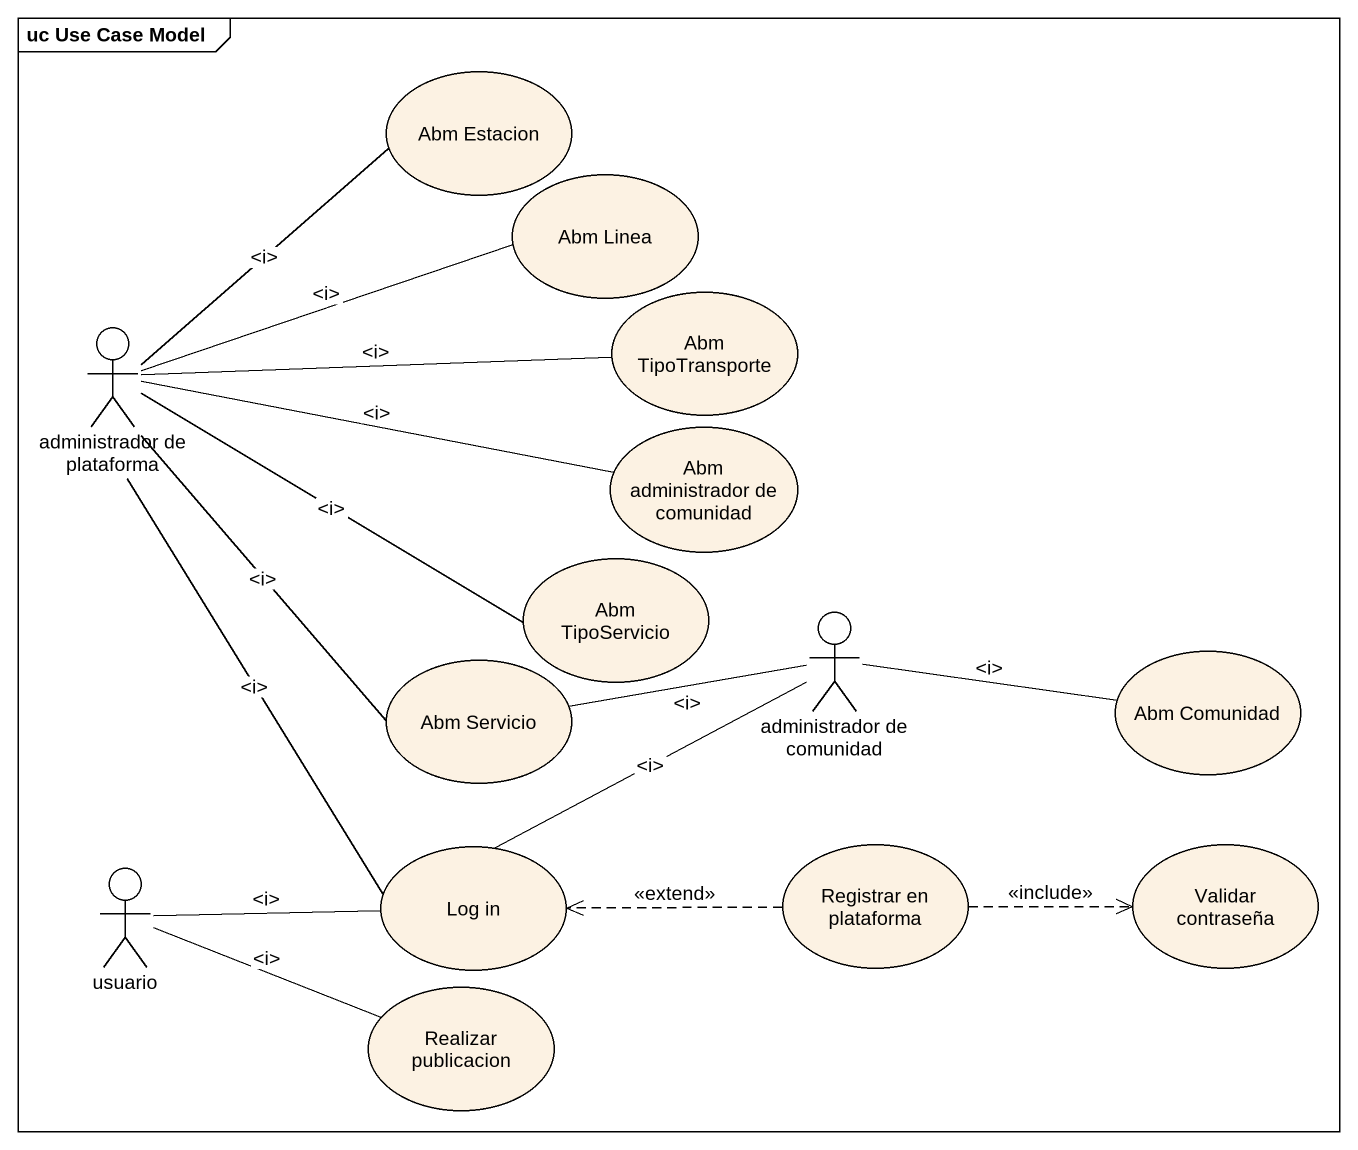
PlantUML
@startuml
mainframe uc Use Case Model
usecase "Abm Estacion" as Abm_Estacion
usecase "Abm Linea" as Abm_Linea
actor "administrador de plataforma" as administrador_de_plataforma
usecase "Abm TipoTransporte" as Abm_TipoTransporte
usecase "Abm administrador de comunidad" as Abm_administrador_de
usecase "Abm TipoServicio" as Abm_TipoServicio
usecase "Abm Servicio" as Abm_Servicio
actor "administrador de comunidad" as administrador_de_comunidad
usecase "Abm Comunidad" as Abm_Comunidad
actor usuario
usecase "Log in" as Log_in
usecase "Registrar en plataforma" as Registrar_en_plataforma
usecase "Validar contraseña" as Validar_contraseña
usecase "Realizar publicacion" as Realizar_publicacion
administrador_de_plataforma -up- Abm_Estacion : ~<i>
administrador_de_plataforma -right- Abm_Linea : ~<i>
administrador_de_plataforma -right- Abm_TipoTransporte : ~<i>
administrador_de_plataforma -right- Abm_administrador_de : ~<i>
administrador_de_plataforma -right- Abm_TipoServicio : ~<i>
administrador_de_plataforma -- Abm_Servicio : ~<i>
administrador_de_plataforma -- Log_in : ~<i>
administrador_de_comunidad -left- Abm_Servicio : ~<i>
administrador_de_comunidad -right- Abm_Comunidad : ~<i>
administrador_de_comunidad -- Log_in : ~<i>
usuario -right- Log_in : ~<i>
usuario -right- Realizar_publicacion : ~<i>
Registrar_en_plataforma .left.> Log_in : <<extend>>
Registrar_en_plataforma .right.> Validar_contraseña : <<include>>
@enduml
